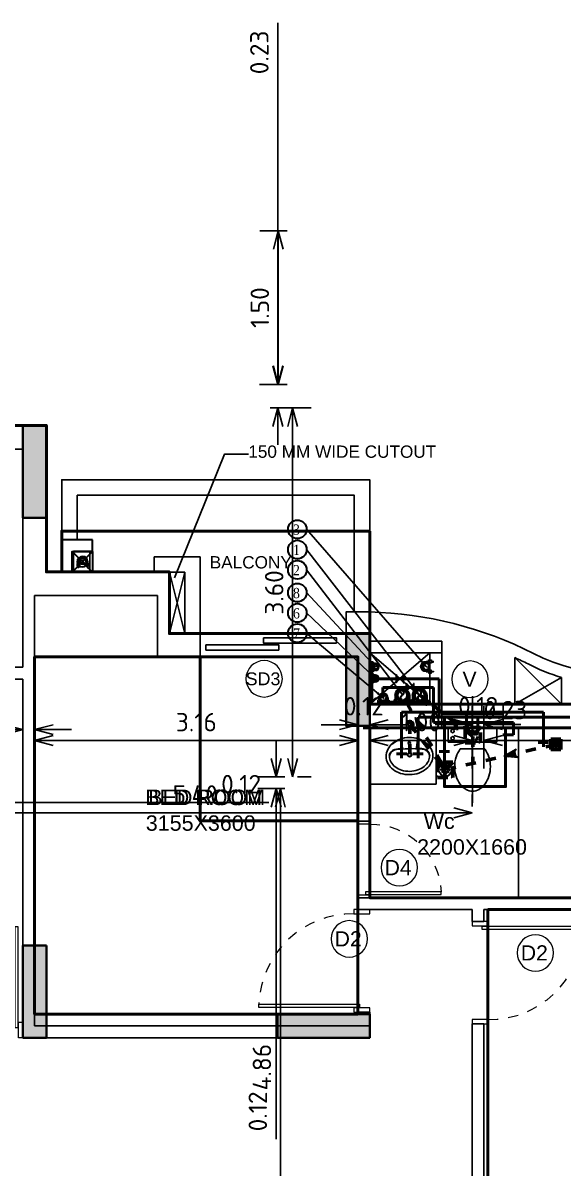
# Model space of a CAD drawing. Header units: inches. Extents: x 0 to 429, y 0 to 185.
# Drawn here: x 236.26 to 241.53, y 123.59 to 134.77 of the extents above; entities that cross this region are included whole.
import ezdxf
from ezdxf.enums import TextEntityAlignment as Align

# ---------------------------------------------------------------- set-up
doc = ezdxf.new("R2010")
doc.units = ezdxf.units.IN
doc.header["$MEASUREMENT"] = 0
doc.linetypes.add('Xr-4BHK-A-B-Typical-Sub$0$HIDDEN', pattern=[0.375, 0.25, -0.125])
doc.layers.get('DEFPOINTS').update_dxf_attribs({"lineweight": 18})
for name, color, linetype, lineweight in [('FLOOR01', 7, 'Continuous', 50), ('XR-4BHK-A-B-TYPICAL-SUB$0$1PL-SHAFT-PIPE-TEXT-50', 213, 'Continuous', 30), ('XR-4BHK-A-B-TYPICAL-SUB$0$CUTOUT', 6, 'Continuous', 30), ('XR-4BHK-A-B-TYPICAL-SUB$0$DOOR', 34, 'Continuous', 20), ('XR-4BHK-A-B-TYPICAL-SUB$0$PIPE', 30, 'Continuous', 30), ('XR-4BHK-A-B-TYPICAL-SUB$0$TOWER-COL', 1, 'Continuous', 40), ('XR-4BHK-A-B-TYPICAL-SUB$0$TOWER-COL-HATCH', 9, 'Continuous', 5), ('XR-4BHK-A-B-TYPICAL-SUB$0$WALL', 7, 'Continuous', 30)]:
    doc.layers.add(name, color=color, linetype=linetype, lineweight=lineweight)
doc.layers.add('XR-4BHK-A-B-TYPICAL-SUB$0$1PL-SHAFT-PIPE', color=7, linetype='Continuous')
doc.layers.add('XR-4BHK-A-B-TYPICAL-SUB$0$ELE', color=4, linetype='Continuous')
doc.layers.add('XR-4BHK-A-B-TYPICAL-SUB$0$SEWERARE LINE', color=7, linetype='Continuous', lineweight=35, true_color=0xca2d12)
doc.layers.add('XR-4BHK-A-B-TYPICAL-SUB$0$WATER SUPPLAY', color=7, linetype='Continuous', lineweight=0, true_color=0x00f000)
doc.styles.add('Sanvi Common', font='isocpeur.ttf')
doc.styles.add('Xr-4BHK-A-B-Typical-Sub$0$$0$DIM', font='arial.ttf', dxfattribs={"height": 4})
doc.styles.add('Xr-4BHK-A-B-Typical-Sub$0$$1$Standard', font='arial.ttf')
doc.styles.add('Xr-4BHK-A-B-Typical-Sub$0$DIM', font='arial.ttf')
doc.styles.add('Xr-4BHK-A-B-Typical-Sub$0$Standard', font='ARIALN.TTF')
doc.styles.add('Xr-4BHK-A-B-Typical-Sub$0$TIMES-ROMAN', font='times.ttf', dxfattribs={"width": 0.9})
doc.dimstyles.new('Sanvi Common', dxfattribs={"dimtxt": 0.18, "dimasz": 0.18, "dimexe": 0.18, "dimexo": 0.0625, "dimgap": 0.09, "dimtad": 1, "dimzin": 0, "dimdsep": 46, "dimtxsty": 'Sanvi Common', "dimblk": 'OPEN30', "dimcen": 0.09, "dimclrd": 68, "dimclre": 68, "dimclrt": 40, "dimadec": 0, "dimazin": 0, "dimtfac": 1, "dimtofl": 0, "dimtmove": 0, "dimatfit": 3, "dimldrblk": 'OPEN30', "dimfxl": 1, "dimtolj": 1, "dimtzin": 0, "dimarcsym": 0})
doc.dimstyles.new('Xr-4BHK-A-B-Typical-Sub$0$DIM 75', dxfattribs={"dimtxt": 75, "dimasz": 75, "dimexe": 0.18, "dimexo": 0.0625, "dimgap": 0.09, "dimtad": 0, "dimtih": 1, "dimtoh": 1, "dimdec": 0, "dimzin": 0, "dimdsep": 46, "dimtxsty": 'Xr-4BHK-A-B-Typical-Sub$0$Standard', "dimcen": 0.09, "dimclrd": 256, "dimclre": 256, "dimclrt": 256, "dimadec": 0, "dimazin": 0, "dimtfac": 1, "dimtdec": 0, "dimtofl": 0, "dimtmove": 0, "dimatfit": 3, "dimfxl": 1, "dimtolj": 1, "dimtzin": 0, "dimarcsym": 0})

# ---------------------------------------------------------------- blocks, each defined once
blk = doc.blocks.new('Xr-4BHK-A-B-Typical-Sub$0$basin6')
blk.add_lwpolyline([(285, -227, 0.120605), (265, -143, 0.10507), (202, -67, 0.088649), (113, -18, 0.079738), (1, 0, 0.079738), (-111, -18, 0.088649), (-201, -66, 0.10507), (-264, -142, 0.120605), (-285, -226, 0.120605), (-264, -310, 0.10507), (-202, -387, 0.088649), (-112, -435, 0.079738), (0, -453, 0.079738), (112, -436, 0.088649), (201, -387, 0.10507), (265, -311, 0.120605)], format="xyb", close=True)
for points in [[(-210, -80, -0.016805), (-198, -70, -0.092161), (-106, -21, -0.435128), (-100, -25), (-85, -124, -0.44775), (-92, -134, 0.015365), (-179, -141, 0.272514), (-249, -216, 0.272514)], [(210, -80, 0.016805), (198, -70, 0.092161), (107, -21, 0.435128), (100, -25), (86, -124, 0.396344), (97, -135, -0.011856), (170, -140, -0.340407), (250, -227)], [(-244, -217, 0.017243), (-245, -226, 0.120605), (-229, -292, 0.10507), (-177, -355, 0.088649), (-99, -397, 0.079738), (0, -413, 0.079738), (99, -398, 0.088649), (177, -356, 0.10507), (229, -293, 0.120605), (245, -227, 0.120605)]]:
    blk.add_lwpolyline(points, format="xyb")
for centre, radius in [((0, -69), 14.5), ((1, -209), 26.4), ((1, -209), 21)]:
    blk.add_circle(centre, radius)
for centre, radius, start, end in [((-3, -1750), 1614, 84.2769, 96.2123), ((-151, -238), 95.4, 106.2953, 167.2703), ((155, -235), 90.2, 4.8775, 88.7186)]:
    blk.add_arc(centre, radius, start, end)
blk = doc.blocks.new('Xr-4BHK-A-B-Typical-Sub$0$1111')
for p, q in [((-6719, 24832), (-6719, 24832)), ((-6770, 24611), (-7009, 24611)), ((-6919, 24611), (-6770, 24611)), ((-7128, 24546), (-7128, 24404)), ((-6651, 24546), (-7128, 24546)), ((-6651, 24404), (-6651, 24546)), ((-7128, 24404), (-6651, 24404)), ((-6850, 24404), (-6850, 24404)), ((-6703, 24404), (-6703, 24404))]:
    blk.add_line(p, q)
at = {"extrusion": (0, 0, -1)}
for centre, major_axis, ratio, start_param, end_param in [((-6811, 24807), (176, 176), 1, 4.219591, 4.555787), ((-6859, 24842), (-134, 134), 1, 6.126583, 6.550859), ((-6890, 24895), (90.6, 90.6), 1, -1.303122, -0.785398), ((-6890, 24895), (-90.6, 90.6), 1, 0.785398, 1.303122), ((-6920, 24842), (134, 134), 1, -0.267674, 0.156602), ((-6968, 24807), (-176, 176), 1, 1.727398, 2.063595), ((-6736, 24784), (232, 232), 1, 3.926991, 4.219591), ((-7043, 24784), (232, 232), 1, 0.492798, 0.785398), ((-6736, 24784), (-232, 232), 1, 5.205187, 5.497787), ((-7043, 24784), (232, 232), 1, 0.785398, 1.077998), ((-6811, 24762), (-176, 176), 1, 4.868991, 5.205187), ((-6859, 24727), (-134, 134), 1, 4.837165, 4.868991), ((-6968, 24762), (-231, 91), 0.988951, 3.056609, 3.421062), ((-6695, 24507), (-11.5, 11.5), 1, 3.141593, 9.424778), ((-6695, 24437), (11.5, 11.5), 1, 1.570796326805002, 7.853981633984588)]:
    blk.add_ellipse(centre, major_axis=major_axis, ratio=ratio, start_param=start_param, end_param=end_param, dxfattribs=at)
blk = doc.blocks.new('Xr-4BHK-A-B-Typical-Sub$0$d-750')
at = {"layer": 'XR-4BHK-A-B-TYPICAL-SUB$0$DOOR'}
for p, q in [((0, 718.7), (0, 750)), ((0, 750), (115, 750)), ((115, 718.7), (0, 718.7)), ((115, 750), (115, 718.7)), ((0, 0), (0, 31.2)), ((0, 31.2), (115, 31.2)), ((115, 31.2), (115, 0)), ((115, 0), (0, 0))]:
    blk.add_line(p, q, dxfattribs=at)
blk.add_lwpolyline([(73.9, 34.2), (811.3, 34.2), (811.3, 59.2), (73.9, 59.2)], close=True, dxfattribs=at)
at = {"layer": 'XR-4BHK-A-B-TYPICAL-SUB$0$DOOR', "color": 8, "linetype": 'Xr-4BHK-A-B-Typical-Sub$0$HIDDEN', "extrusion": (0, 0, -1)}
blk.add_ellipse((125, 31.2), major_axis=(218.4, 652.1), ratio=0.99874, start_param=-0.33813, end_param=1.207251, dxfattribs=at)
blk = doc.blocks.new('Xr-4BHK-A-B-Typical-Sub$0$RWP')
at = {"layer": 'XR-4BHK-A-B-TYPICAL-SUB$0$CUTOUT'}
for p, q in [((0, 200), (200, 0)), ((200, 200), (0, 0))]:
    blk.add_line(p, q, dxfattribs=at)
blk.add_lwpolyline([(0, 0), (200, 0), (200, 200), (0, 200)], close=True, dxfattribs=at)
at = {"layer": 'XR-4BHK-A-B-TYPICAL-SUB$0$ELE'}
for p, q in [((0, 200), (0, 0)), ((25, 200), (25, 0))]:
    blk.add_line(p, q, dxfattribs=at)
at = {"layer": 'XR-4BHK-A-B-TYPICAL-SUB$0$PIPE'}
blk.add_circle((100, 100), 50, dxfattribs=at)
at = {"layer": 'XR-4BHK-A-B-TYPICAL-SUB$0$WALL'}
for p, q in [((0, 315), (300, 315)), ((0, 200), (0, 315)), ((300, 0), (300, 315)), ((0, 200), (185, 200)), ((185, 0), (185, 200))]:
    blk.add_line(p, q, dxfattribs=at)
blk = doc.blocks.new('Xr-4BHK-A-B-Typical-Sub$0$REV.CO.')
at = {"layer": 'XR-4BHK-A-B-TYPICAL-SUB$0$TOWER-COL-HATCH'}
for points in [[(451646, 19800), (451416, 19800), (451416, 20700), (451646, 20700)], [(454801, 18670), (454571, 18670), (454571, 17769), (454801, 17769)], [(451646, 14725), (451416, 14725), (451416, 15626), (451646, 15626)], [(454801, 14955), (454801, 14725), (453901, 14725), (453901, 14955)]]:
    blk.add_hatch(color=256, dxfattribs=at).paths.add_polyline_path(points)
at = {"layer": 'XR-4BHK-A-B-TYPICAL-SUB$0$TOWER-COL'}
for points in [[(451646, 20700), (451416, 20700), (451416, 19800), (451646, 19800)], [(454801, 18670), (454571, 18670), (454571, 17769), (454801, 17769)], [(451646, 15626), (451416, 15626), (451416, 14725), (451646, 14725)], [(453901, 14955), (453901, 14725), (454801, 14725), (454801, 14955)]]:
    blk.add_lwpolyline(points, close=True, dxfattribs=at)
blk = doc.blocks.new('Xr-4BHK-A-B-Typical-Sub$0$$0$DOOR NO')
at = {"lineweight": 0}
blk.add_circle((0, 0), 10, dxfattribs=at)
at = {"style": 'Xr-4BHK-A-B-Typical-Sub$0$$0$DIM'}
blk.add_attdef('X1', text='', height=9, dxfattribs=at).set_placement((0, 0), align=Align.MIDDLE_CENTER)
blk = doc.blocks.new('_Open30')
at = {"color": 0, "linetype": 'ByBlock', "lineweight": -2}
for p, q in [((-1, 0.268), (0, 0)), ((0, 0), (-1, -0.268)), ((0, 0), (-1, 0))]:
    blk.add_line(p, q, dxfattribs=at)
blk = doc.blocks.new('*D200')
at = {"color": 68, "lineweight": -2, "transparency": 16777216}
for p, q in [((236.259, 127.827), (236.259, 128.052)), ((236.374, 127.827), (236.374, 128.052)), ((236.079, 127.872), (232.839, 127.872)), ((236.554, 127.872), (236.734, 127.872))]:
    blk.add_line(p, q, dxfattribs=at)
at = {"layer": 'DEFPOINTS', "color": 0, "transparency": 16777216}
for p in [(236.374, 127.872), (236.259, 127.765), (236.374, 127.765)]:
    blk.add_point(p, dxfattribs=at)
at = {"color": 68, "lineweight": -2, "transparency": 16777216, "xscale": 0.18, "yscale": 0.18, "zscale": 0.18}
blk.add_blockref('_Open30', (236.259, 127.872), dxfattribs=at)
at = {"color": 68, "lineweight": -2, "transparency": 16777216, "xscale": 0.18, "yscale": 0.18, "zscale": 0.18, "rotation": 180}
blk.add_blockref('_Open30', (236.374, 127.872), dxfattribs=at)
at = {"color": 40, "transparency": 16777216, "insert": (233.109, 128.052), "char_height": 0.18, "attachment_point": 5, "style": 'Sanvi Common'}
blk.add_mtext('\\A1;0.12', dxfattribs=at)
blk = doc.blocks.new('*D201')
at = {"color": 68, "lineweight": -2, "transparency": 16777216}
for p, q in [((236.374, 127.827), (236.374, 127.945)), ((239.529, 127.589), (239.529, 127.945)), ((236.554, 127.765), (239.349, 127.765))]:
    blk.add_line(p, q, dxfattribs=at)
at = {"layer": 'DEFPOINTS', "color": 0, "transparency": 16777216}
for p in [(236.374, 127.765), (239.529, 127.765), (239.529, 127.527)]:
    blk.add_point(p, dxfattribs=at)
at = {"color": 68, "lineweight": -2, "transparency": 16777216, "xscale": 0.18, "yscale": 0.18, "zscale": 0.18, "rotation": 180}
blk.add_blockref('_Open30', (236.374, 127.765), dxfattribs=at)
at = {"color": 68, "lineweight": -2, "transparency": 16777216, "xscale": 0.18, "yscale": 0.18, "zscale": 0.18}
blk.add_blockref('_Open30', (239.529, 127.765), dxfattribs=at)
at = {"color": 40, "transparency": 16777216, "insert": (237.952, 127.945), "char_height": 0.18, "attachment_point": 5, "style": 'Sanvi Common'}
blk.add_mtext('\\A1;3.16', dxfattribs=at)
blk = doc.blocks.new('*D202')
at = {"color": 68, "lineweight": -2, "transparency": 16777216}
for p, q in [((239.529, 127.589), (239.529, 128.1)), ((239.644, 127.589), (239.644, 128.1)), ((239.349, 127.92), (239.169, 127.92)), ((239.824, 127.92), (240.004, 127.92))]:
    blk.add_line(p, q, dxfattribs=at)
at = {"layer": 'DEFPOINTS', "color": 0, "transparency": 16777216}
for p in [(239.644, 127.92), (239.529, 127.527), (239.644, 127.527)]:
    blk.add_point(p, dxfattribs=at)
at = {"color": 68, "lineweight": -2, "transparency": 16777216, "xscale": 0.18, "yscale": 0.18, "zscale": 0.18}
blk.add_blockref('_Open30', (239.529, 127.92), dxfattribs=at)
at = {"color": 68, "lineweight": -2, "transparency": 16777216, "xscale": 0.18, "yscale": 0.18, "zscale": 0.18, "rotation": 180}
blk.add_blockref('_Open30', (239.644, 127.92), dxfattribs=at)
at = {"color": 40, "transparency": 16777216, "insert": (239.587, 128.1), "char_height": 0.18, "attachment_point": 5, "style": 'Sanvi Common'}
blk.add_mtext('\\A1;0.12', dxfattribs=at)
blk = doc.blocks.new('*D203')
at = {"color": 68, "lineweight": -2, "transparency": 16777216}
for p, q in [((239.644, 127.589), (239.644, 127.945)), ((240.644, 127.494), (240.644, 127.945)), ((239.824, 127.765), (240.464, 127.765))]:
    blk.add_line(p, q, dxfattribs=at)
at = {"layer": 'DEFPOINTS', "color": 0, "transparency": 16777216}
for p in [(240.644, 127.765), (239.644, 127.527), (240.644, 127.431)]:
    blk.add_point(p, dxfattribs=at)
at = {"color": 68, "lineweight": -2, "transparency": 16777216, "xscale": 0.18, "yscale": 0.18, "zscale": 0.18, "rotation": 180}
blk.add_blockref('_Open30', (239.644, 127.765), dxfattribs=at)
at = {"color": 68, "lineweight": -2, "transparency": 16777216, "xscale": 0.18, "yscale": 0.18, "zscale": 0.18}
blk.add_blockref('_Open30', (240.644, 127.765), dxfattribs=at)
at = {"color": 40, "transparency": 16777216, "insert": (240.144, 127.945), "char_height": 0.18, "attachment_point": 5, "style": 'Sanvi Common'}
blk.add_mtext('\\A1;1.00', dxfattribs=at)
blk = doc.blocks.new('*D204')
at = {"color": 68, "lineweight": -2, "transparency": 16777216}
for p, q in [((240.644, 127.494), (240.644, 128.101)), ((240.759, 127.494), (240.759, 128.101)), ((240.464, 127.921), (240.284, 127.921)), ((240.939, 127.921), (241.119, 127.921))]:
    blk.add_line(p, q, dxfattribs=at)
at = {"layer": 'DEFPOINTS', "color": 0, "transparency": 16777216}
for p in [(240.759, 127.921), (240.644, 127.431), (240.759, 127.431)]:
    blk.add_point(p, dxfattribs=at)
at = {"color": 68, "lineweight": -2, "transparency": 16777216, "xscale": 0.18, "yscale": 0.18, "zscale": 0.18}
blk.add_blockref('_Open30', (240.644, 127.921), dxfattribs=at)
at = {"color": 68, "lineweight": -2, "transparency": 16777216, "xscale": 0.18, "yscale": 0.18, "zscale": 0.18, "rotation": 180}
blk.add_blockref('_Open30', (240.759, 127.921), dxfattribs=at)
at = {"color": 40, "transparency": 16777216, "insert": (240.702, 128.101), "char_height": 0.18, "attachment_point": 5, "style": 'Sanvi Common'}
blk.add_mtext('\\A1;0.12', dxfattribs=at)
blk = doc.blocks.new('*D205')
at = {"color": 68, "lineweight": -2, "transparency": 16777216}
for p, q in [((240.759, 127.494), (240.759, 127.945)), ((244.209, 127.689), (244.209, 127.945)), ((240.939, 127.765), (244.029, 127.765))]:
    blk.add_line(p, q, dxfattribs=at)
at = {"layer": 'DEFPOINTS', "color": 0, "transparency": 16777216}
for p in [(244.209, 127.765), (244.209, 127.627), (240.759, 127.431)]:
    blk.add_point(p, dxfattribs=at)
at = {"color": 68, "lineweight": -2, "transparency": 16777216, "xscale": 0.18, "yscale": 0.18, "zscale": 0.18, "rotation": 180}
blk.add_blockref('_Open30', (240.759, 127.765), dxfattribs=at)
at = {"color": 68, "lineweight": -2, "transparency": 16777216, "xscale": 0.18, "yscale": 0.18, "zscale": 0.18}
blk.add_blockref('_Open30', (244.209, 127.765), dxfattribs=at)
at = {"color": 40, "transparency": 16777216, "insert": (242.484, 127.945), "char_height": 0.18, "attachment_point": 5, "style": 'Sanvi Common'}
blk.add_mtext('\\A1;3.45', dxfattribs=at)
blk = doc.blocks.new('*D206')
at = {"color": 68, "lineweight": -2, "transparency": 16777216}
for p, q in [((244.209, 127.689), (244.209, 128.063)), ((244.439, 127.689), (244.439, 128.063)), ((244.029, 127.883), (240.681, 127.883)), ((244.619, 127.883), (244.799, 127.883))]:
    blk.add_line(p, q, dxfattribs=at)
at = {"layer": 'DEFPOINTS', "color": 0, "transparency": 16777216}
for p in [(244.439, 127.883), (244.209, 127.627), (244.439, 127.627)]:
    blk.add_point(p, dxfattribs=at)
at = {"color": 68, "lineweight": -2, "transparency": 16777216, "xscale": 0.18, "yscale": 0.18, "zscale": 0.18}
blk.add_blockref('_Open30', (244.209, 127.883), dxfattribs=at)
at = {"color": 68, "lineweight": -2, "transparency": 16777216, "xscale": 0.18, "yscale": 0.18, "zscale": 0.18, "rotation": 180}
blk.add_blockref('_Open30', (244.439, 127.883), dxfattribs=at)
at = {"color": 40, "transparency": 16777216, "insert": (240.969, 128.063), "char_height": 0.18, "attachment_point": 5, "style": 'Sanvi Common'}
blk.add_mtext('\\A1;0.23', dxfattribs=at)
blk = doc.blocks.new('*D216')
at = {"color": 68, "lineweight": -2, "transparency": 16777216}
for p, q in [((238.838, 132.741), (238.572, 132.741)), ((238.752, 132.561), (238.752, 131.421)), ((238.838, 131.241), (238.572, 131.241))]:
    blk.add_line(p, q, dxfattribs=at)
at = {"layer": 'DEFPOINTS', "color": 0, "transparency": 16777216}
for p in [(238.9, 132.741), (238.752, 131.241), (238.9, 131.241)]:
    blk.add_point(p, dxfattribs=at)
at = {"color": 68, "lineweight": -2, "transparency": 16777216, "xscale": 0.18, "yscale": 0.18, "zscale": 0.18}
for p, rotation in [((238.752, 132.741), 90), ((238.752, 131.241), 270)]:
    blk.add_blockref('_Open30', p, dxfattribs=dict(at, rotation=rotation))
at = {"color": 40, "transparency": 16777216, "insert": (238.572, 131.991), "char_height": 0.18, "attachment_point": 5, "rotation": 90, "style": 'Sanvi Common'}
blk.add_mtext('\\A1;1.50', dxfattribs=at)
blk = doc.blocks.new('*D217')
at = {"color": 68, "lineweight": -2, "transparency": 16777216}
for p, q in [((238.747, 131.421), (238.747, 134.769)), ((238.838, 131.241), (238.567, 131.241)), ((238.672, 131.011), (238.927, 131.011)), ((238.747, 130.831), (238.747, 130.651))]:
    blk.add_line(p, q, dxfattribs=at)
at = {"layer": 'DEFPOINTS', "color": 0, "transparency": 16777216}
for p in [(238.9, 131.241), (238.609, 131.011), (238.747, 131.011)]:
    blk.add_point(p, dxfattribs=at)
at = {"color": 68, "lineweight": -2, "transparency": 16777216, "xscale": 0.18, "yscale": 0.18, "zscale": 0.18}
for p, rotation in [((238.747, 131.241), 270), ((238.747, 131.011), 90)]:
    blk.add_blockref('_Open30', p, dxfattribs=dict(at, rotation=rotation))
at = {"color": 40, "transparency": 16777216, "insert": (238.567, 134.481), "char_height": 0.18, "attachment_point": 5, "rotation": 90, "style": 'Sanvi Common'}
blk.add_mtext('\\A1;0.23', dxfattribs=at)
blk = doc.blocks.new('*D218')
at = {"color": 68, "lineweight": -2, "transparency": 16777216}
for p, q in [((238.672, 131.011), (239.072, 131.011)), ((238.892, 130.831), (238.892, 127.591)), ((238.94, 127.411), (239.072, 127.411))]:
    blk.add_line(p, q, dxfattribs=at)
at = {"layer": 'DEFPOINTS', "color": 0, "transparency": 16777216}
for p in [(238.609, 131.011), (238.878, 127.411), (238.892, 127.411)]:
    blk.add_point(p, dxfattribs=at)
at = {"color": 68, "lineweight": -2, "transparency": 16777216, "xscale": 0.18, "yscale": 0.18, "zscale": 0.18}
for p, rotation in [((238.892, 131.011), 90), ((238.892, 127.411), 270)]:
    blk.add_blockref('_Open30', p, dxfattribs=dict(at, rotation=rotation))
at = {"color": 40, "transparency": 16777216, "insert": (238.712, 129.211), "char_height": 0.18, "attachment_point": 5, "rotation": 90, "style": 'Sanvi Common'}
blk.add_mtext('\\A1;3.60', dxfattribs=at)
blk = doc.blocks.new('*D219')
at = {"color": 68, "lineweight": -2, "transparency": 16777216}
for p, q in [((238.732, 127.591), (238.732, 127.771)), ((238.815, 127.411), (238.552, 127.411)), ((238.815, 127.296), (238.552, 127.296)), ((238.732, 127.116), (238.732, 123.876))]:
    blk.add_line(p, q, dxfattribs=at)
at = {"layer": 'DEFPOINTS', "color": 0, "transparency": 16777216}
for p in [(238.878, 127.411), (238.732, 127.296), (238.878, 127.296)]:
    blk.add_point(p, dxfattribs=at)
at = {"color": 68, "lineweight": -2, "transparency": 16777216, "xscale": 0.18, "yscale": 0.18, "zscale": 0.18}
for p, rotation in [((238.732, 127.411), 270), ((238.732, 127.296), 90)]:
    blk.add_blockref('_Open30', p, dxfattribs=dict(at, rotation=rotation))
at = {"color": 40, "transparency": 16777216, "insert": (238.552, 124.146), "char_height": 0.18, "attachment_point": 5, "rotation": 90, "style": 'Sanvi Common'}
blk.add_mtext('\\A1;0.12', dxfattribs=at)
blk = doc.blocks.new('*D220')
at = {"color": 68, "lineweight": -2, "transparency": 16777216}
for p, q in [((238.815, 127.296), (238.592, 127.296)), ((238.772, 127.116), (238.772, 122.616)), ((237.197, 122.436), (238.952, 122.436))]:
    blk.add_line(p, q, dxfattribs=at)
at = {"layer": 'DEFPOINTS', "color": 0, "transparency": 16777216}
for p in [(238.878, 127.296), (237.134, 122.436), (238.772, 122.436)]:
    blk.add_point(p, dxfattribs=at)
at = {"color": 68, "lineweight": -2, "transparency": 16777216, "xscale": 0.18, "yscale": 0.18, "zscale": 0.18}
for p, rotation in [((238.772, 127.296), 90), ((238.772, 122.436), 270)]:
    blk.add_blockref('_Open30', p, dxfattribs=dict(at, rotation=rotation))
at = {"color": 40, "transparency": 16777216, "insert": (238.592, 124.578), "char_height": 0.18, "attachment_point": 5, "rotation": 90, "style": 'Sanvi Common'}
blk.add_mtext('\\A1;4.86', dxfattribs=at)
blk = doc.blocks.new('*D258')
at = {"color": 68, "lineweight": -2, "transparency": 16777216}
for p, q in [((235.124, 127.034), (235.124, 127.34)), ((235.239, 127.091), (235.239, 127.34)), ((234.944, 127.16), (234.764, 127.16)), ((235.419, 127.16), (238.659, 127.16))]:
    blk.add_line(p, q, dxfattribs=at)
at = {"layer": 'DEFPOINTS', "color": 0, "transparency": 16777216}
for p in [(235.239, 127.16), (235.124, 126.971), (235.239, 127.029)]:
    blk.add_point(p, dxfattribs=at)
at = {"color": 68, "lineweight": -2, "transparency": 16777216, "xscale": 0.18, "yscale": 0.18, "zscale": 0.18}
blk.add_blockref('_Open30', (235.124, 127.16), dxfattribs=at)
at = {"color": 68, "lineweight": -2, "transparency": 16777216, "xscale": 0.18, "yscale": 0.18, "zscale": 0.18, "rotation": 180}
blk.add_blockref('_Open30', (235.239, 127.16), dxfattribs=at)
at = {"color": 40, "transparency": 16777216, "insert": (238.389, 127.34), "char_height": 0.18, "attachment_point": 5, "style": 'Sanvi Common'}
blk.add_mtext('\\A1;0.12', dxfattribs=at)
blk = doc.blocks.new('*D259')
at = {"color": 68, "lineweight": -2, "transparency": 16777216}
for p, q in [((235.239, 127.091), (235.239, 127.239)), ((240.644, 127.121), (240.644, 127.239)), ((235.419, 127.059), (240.464, 127.059))]:
    blk.add_line(p, q, dxfattribs=at)
at = {"layer": 'DEFPOINTS', "color": 0, "transparency": 16777216}
for p in [(235.239, 127.029), (240.644, 127.059), (240.644, 127.059)]:
    blk.add_point(p, dxfattribs=at)
at = {"color": 68, "lineweight": -2, "transparency": 16777216, "xscale": 0.18, "yscale": 0.18, "zscale": 0.18, "rotation": 180}
blk.add_blockref('_Open30', (235.239, 127.059), dxfattribs=at)
at = {"color": 68, "lineweight": -2, "transparency": 16777216, "xscale": 0.18, "yscale": 0.18, "zscale": 0.18}
blk.add_blockref('_Open30', (240.644, 127.059), dxfattribs=at)
at = {"color": 40, "transparency": 16777216, "insert": (237.942, 127.239), "char_height": 0.18, "attachment_point": 5, "style": 'Sanvi Common'}
blk.add_mtext('\\A1;5.40', dxfattribs=at)
blk = doc.blocks.new('Xr-4BHK-A-B-Typical-Sub$0$CI50')
at = {"layer": 'XR-4BHK-A-B-TYPICAL-SUB$0$WATER SUPPLAY', "ltscale": 100}
for p, q in [((-53, 2), (-53, 13)), ((-48, 35), (-48, 13)), ((-48, 2), (-48, -2)), ((-40, 35), (-40, 13)), ((-40, 2), (-40, -2)), ((-35, 2), (-35, 13)), ((35, 2), (35, 13)), ((40, 35), (40, 13)), ((40, 2), (40, -2)), ((48, 35), (48, 13)), ((48, 2), (48, -2)), ((53, 2), (53, 13)), ((-53, -13), (-53, -2)), ((-48, -13), (-48, -31)), ((-48, -15), (-48, -31)), ((-40, -31), (-48, -31)), ((-40, -13), (-40, -31)), ((-40, -15), (-40, -31)), ((-35, -13), (-35, -2)), ((35, -13), (35, -2)), ((40, -13), (40, -31)), ((40, -15), (40, -31)), ((40, -31), (48, -31)), ((48, -13), (48, -31)), ((48, -15), (48, -31)), ((53, -13), (53, -2))]:
    blk.add_line(p, q, dxfattribs=at)
at = {"layer": 'XR-4BHK-A-B-TYPICAL-SUB$0$WATER SUPPLAY', "ltscale": 100, "elevation": 0}
for points in [[(-58, 2), (-31, 2), (-31, 13), (-58, 13)], [(58, 2), (31, 2), (31, 13), (58, 13)], [(-58, -13), (-31, -13), (-31, -2), (-58, -2)], [(58, -13), (31, -13), (31, -2), (58, -2)]]:
    blk.add_lwpolyline(points, close=True, dxfattribs=at)
at = {"layer": 'XR-4BHK-A-B-TYPICAL-SUB$0$WATER SUPPLAY', "ltscale": 100}
for radius in [35, 25]:
    blk.add_circle((0, 35), radius, dxfattribs=at)
for centre, radius, start, end in [((0, 35), 48.3, 0, 180), ((0, 35), 40.3, 360, 180), ((7, 47), 14.3, 119.0199, 240.9801), ((-7, 22), 14.3, 299.0199, 60.9801)]:
    blk.add_arc(centre, radius, start, end, dxfattribs=at)
blk = doc.blocks.new('Xr-4BHK-A-B-Typical-Sub$0$CI100')
at = {"layer": 'XR-4BHK-A-B-TYPICAL-SUB$0$SEWERARE LINE', "ltscale": 100}
for p, q in [((-79, 0), (-79, 11)), ((-74, 61), (-74, 11)), ((-66, 61), (-66, 11)), ((-61, 0), (-61, 11)), ((61, 0), (61, 11)), ((66, 61), (66, 11)), ((74, 61), (74, 11)), ((79, 0), (79, 11)), ((-79, -15), (-79, -4)), ((-74, 0), (-74, -4)), ((-74, -15), (-74, -37)), ((-74, -17), (-74, -37)), ((-66, -37), (-74, -37)), ((-66, 0), (-66, -4)), ((-66, -15), (-66, -37)), ((-66, -17), (-66, -37)), ((-61, -15), (-61, -4)), ((61, -15), (61, -4)), ((66, 0), (66, -4)), ((66, -15), (66, -37)), ((66, -17), (66, -37)), ((66, -37), (74, -37)), ((74, 0), (74, -4)), ((74, -15), (74, -37)), ((74, -17), (74, -37)), ((79, -15), (79, -4))]:
    blk.add_line(p, q, dxfattribs=at)
for points in [[(-85, 0), (-55, 0), (-55, 11), (-85, 11)], [(85, 0), (55, 0), (55, 11), (85, 11)], [(-85, -15), (-55, -15), (-55, -4), (-85, -4)], [(85, -15), (55, -15), (55, -4), (85, -4)]]:
    blk.add_lwpolyline(points, close=True, dxfattribs=at)
for radius in [60.7, 50]:
    blk.add_circle((0, 61), radius, dxfattribs=at)
for centre, radius, start, end in [((0, 61), 74, 0, 180), ((0, 61), 66, 0, 180), ((14, 86), 28.6, 119.0199, 240.9801), ((-14, 36), 28.6, 299.0199, 60.9801)]:
    blk.add_arc(centre, radius, start, end, dxfattribs=at)
blk = doc.blocks.new('Xr-4BHK-A-B-Typical-Sub$0$A6')
at = {"linetype": 'Continuous', "lineweight": -3}
h = blk.add_hatch(dxfattribs=at)
h.set_pattern_fill('ANSI31', color=8, scale=51.850019, angle=269.9862, style=0)
h.set_pattern_definition([(314.9862146, (-3558.9815, 121585.5365), (4.58404006, 4.58183475), [])])
h.paths.add_polyline_path([(-42, 42), (0, 0), (-42, -41), (92, 0)])
for p, q in [((-42, 42), (0, 0)), ((92, 0), (-42, 42)), ((-42, -41), (0, 0)), ((0, 0), (92, 0)), ((92, 0), (-42, -41))]:
    blk.add_line(p, q, dxfattribs=at)
blk = doc.blocks.new('Xr-4BHK-A-B-Typical-Sub$0$FT 100')
at = {"linetype": 'Continuous'}
blk.add_ellipse((0, 0), major_axis=(63.4, -2.9), ratio=1, start_param=0.046079, end_param=6.329264, dxfattribs=at)
for centre in [(-37, 0), (-23, 23), (0, 35), (0, 0), (23, 23), (37, 0), (-23, -23), (0, -35), (23, -23)]:
    blk.add_ellipse(centre, major_axis=(7.97, 0), ratio=1)
blk = doc.blocks.new('Xr-4BHK-A-B-Typical-Sub$0$P-VALVE')
at = {"linetype": 'Continuous'}
for p, q in [((-19.7, 19), (19.7, 19)), ((-19.7, 16.4), (-19.7, 19)), ((19.7, 16.4), (-19.7, 16.4)), ((-17, -16.4), (17, 16.4)), ((-17, 16.4), (17, -16.4)), ((19.7, 19), (19.7, 16.4)), ((19.7, -16.4), (-19.7, -16.4)), ((-19.7, -16.4), (-19.7, -19)), ((-19.7, -19), (19.7, -19)), ((19.7, -19), (19.7, -16.4))]:
    blk.add_line(p, q, dxfattribs=at)
blk = doc.blocks.new('Xr-4BHK-A-B-Typical-Sub$0$A$C14D55273')
at = {"layer": 'XR-4BHK-A-B-TYPICAL-SUB$0$WATER SUPPLAY', "lineweight": 50}
for p, q in [((7611, -2472), (8239, -2472)), ((7688, -2662), (7688, -2557)), ((7688, -2557), (8184, -2557)), ((8184, -2557), (8184, -2899)), ((8239, -2472), (8239, -2849)), ((9256, -2799), (7872, -2799)), ((7872, -3248), (7872, -2799)), ((9513, -2849), (8032, -2849)), ((8032, -3248), (8032, -2849)), ((8963, -2899), (8184, -2899)), ((8289, -3224), (8289, -2849)), ((8506, -3006), (8506, -2799)), ((8616, -3006), (8616, -2849)), ((8963, -2899), (8963, -3020)), ((9256, -3137), (9256, -2799)), ((8963, -3020), (8859, -3020)), ((9206, -3094), (9306, -3094)), ((7822, -3206), (7922, -3206)), ((7982, -3206), (8082, -3206)), ((8239, -3181), (8339, -3181))]:
    blk.add_line(p, q, dxfattribs=at)
at = {"layer": 'XR-4BHK-A-B-TYPICAL-SUB$0$WATER SUPPLAY', "lineweight": 50, "xscale": 2.000000000000041, "yscale": 2.000000000000041, "zscale": 2.000000000000041, "rotation": 90.00001157763748}
for p in [(7855, -2472), (7955, -2557)]:
    blk.add_blockref('Xr-4BHK-A-B-Typical-Sub$0$P-VALVE', p, dxfattribs=at)
blk = doc.blocks.new('Xr-4BHK-A-B-Typical-Sub$0$A$C2521575D')
at = {"layer": 'XR-4BHK-A-B-TYPICAL-SUB$0$1PL-SHAFT-PIPE'}
for p, q in [((8361, 29832), (8361, 30244)), ((8935, 29853, 0), (8435, 29853))]:
    blk.add_line(p, q, dxfattribs=at)
blk.add_lwpolyline([(8347, 29832), (8347, 30244), (8372, 30244), (8372, 29832)], close=True, dxfattribs=at)
at = {"layer": 'XR-4BHK-A-B-TYPICAL-SUB$0$1PL-SHAFT-PIPE', "elevation": 0}
blk.add_lwpolyline([(8935, 29832), (8435, 29832), (8435, 29857), (8935, 29857)], close=True, dxfattribs=at)
at = {"layer": 'XR-4BHK-A-B-TYPICAL-SUB$0$1PL-SHAFT-PIPE-TEXT-50'}
for centre in [(7638, 31536), (7638, 31338), (7638, 31140), (7638, 30918), (7638, 30720), (7638, 30522)]:
    blk.add_circle(centre, 90.6, dxfattribs=at)
at = {"layer": 'XR-4BHK-A-B-TYPICAL-SUB$0$SEWERARE LINE', "linetype": 'Xr-4BHK-A-B-Typical-Sub$0$HIDDEN', "lineweight": 60, "ltscale": 200}
for p, q in [((9050, 29245), (8662, 29916)), ((9350, 29514, 0), (8834, 29918)), ((8736, 29630, 0), (9043, 29240, 0)), ((8736, 29340), (8736, 29624, 0)), ((9277, 29602), (9427, 29452)), ((9427, 29602), (9277, 29452)), ((9350, 29514, 0), (9350, 29246, 0)), ((10161, 29437), (9144, 29204)), ((10111, 29487), (10211, 29387)), ((10211, 29487), (10111, 29387)), ((9007, 29265), (9157, 29115)), ((9157, 29265), (9007, 29115))]:
    blk.add_line(p, q, dxfattribs=at)
for points in [[(9277, 29452), (9427, 29452), (9427, 29602), (9277, 29602)], [(10111, 29387), (10211, 29387), (10211, 29487), (10111, 29487)], [(9007, 29115), (9157, 29115), (9157, 29265), (9007, 29265)]]:
    blk.add_lwpolyline(points, close=True, dxfattribs=at)
blk.add_circle((9350, 29514), 50, dxfattribs=at)
for centre, radius, start, end in [((8736, 29630, 0), 30, 326.4427, 213.5573), ((8736, 29624, 0), 27.3, 336.0932, 203.9068)]:
    blk.add_arc(centre, radius, start, end, dxfattribs=at)
at = {"layer": 'XR-4BHK-A-B-TYPICAL-SUB$0$1PL-SHAFT-PIPE'}
for p in [(5545, 31190), (8477, 29855)]:
    blk.add_blockref('Xr-4BHK-A-B-Typical-Sub$0$CI50', p, dxfattribs=at)
for p, xscale, yscale, zscale, rotation in [((8374, 30193), 0.75, 0.75, 0.75, 270), ((8933, 30197), -1.099999999976717, 1.099999999998545, 1.1, 90), ((8374, 30080), 0.75, 0.75, 0.75, 270)]:
    blk.add_blockref('Xr-4BHK-A-B-Typical-Sub$0$CI50', p, dxfattribs=dict(at, xscale=xscale, yscale=yscale, zscale=zscale, rotation=rotation))
at = {"layer": 'XR-4BHK-A-B-TYPICAL-SUB$0$1PL-SHAFT-PIPE', "xscale": -0.9404999999969732, "yscale": 0.9404999999969732, "zscale": 0.9405}
for p in [(8662, 29859), (8831, 29859)]:
    blk.add_blockref('Xr-4BHK-A-B-Typical-Sub$0$CI100', p, dxfattribs=at)
at = {"layer": 'XR-4BHK-A-B-TYPICAL-SUB$0$SEWERARE LINE', "linetype": 'Xr-4BHK-A-B-Typical-Sub$0$HIDDEN', "lineweight": 60, "ltscale": 200, "extrusion": (-1.42688e-08, -8.26458e-09, 1), "rotation": 120.0933791669295}
blk.add_blockref('Xr-4BHK-A-B-Typical-Sub$0$A6', (8833, 29620, 0), dxfattribs=at)
at = {"layer": 'XR-4BHK-A-B-TYPICAL-SUB$0$SEWERARE LINE', "linetype": 'Xr-4BHK-A-B-Typical-Sub$0$HIDDEN', "lineweight": 60, "ltscale": 200, "extrusion": (-1.01856e-08, -1.29675e-08, 1), "rotation": 141.865113768727}
blk.add_blockref('Xr-4BHK-A-B-Typical-Sub$0$A6', (9194, 29636, 0), dxfattribs=at)
at = {"layer": 'XR-4BHK-A-B-TYPICAL-SUB$0$SEWERARE LINE', "linetype": 'Xr-4BHK-A-B-Typical-Sub$0$HIDDEN', "lineweight": 60, "ltscale": 200, "xscale": 0.6666666666669698, "yscale": 0.6666666666669698, "zscale": 0.6666666666669698, "rotation": 270}
blk.add_blockref('Xr-4BHK-A-B-Typical-Sub$0$FT 100', (10161, 29437), dxfattribs=at)
at = {"layer": 'XR-4BHK-A-B-TYPICAL-SUB$0$SEWERARE LINE', "linetype": 'Xr-4BHK-A-B-Typical-Sub$0$HIDDEN', "lineweight": 60, "ltscale": 200, "extrusion": (3.61004e-09, -1.60894e-08, 1), "rotation": 192.659870915123}
blk.add_blockref('Xr-4BHK-A-B-Typical-Sub$0$A6', (9742, 29341, 0), dxfattribs=at)
at = {"layer": 'XR-4BHK-A-B-TYPICAL-SUB$0$SEWERARE LINE', "linetype": 'Xr-4BHK-A-B-Typical-Sub$0$HIDDEN', "lineweight": 60, "ltscale": 200, "rotation": 270}
blk.add_blockref('Xr-4BHK-A-B-Typical-Sub$0$FT 100', (9082, 29190), dxfattribs=at)
at = {"layer": 'XR-4BHK-A-B-TYPICAL-SUB$0$WATER SUPPLAY'}
blk.add_blockref('Xr-4BHK-A-B-Typical-Sub$0$A$C14D55273', (784, 32550), dxfattribs=at)
at = {"layer": 'XR-4BHK-A-B-TYPICAL-SUB$0$1PL-SHAFT-PIPE-TEXT-50', "style": 'Xr-4BHK-A-B-Typical-Sub$0$TIMES-ROMAN', "width": 0.9}
for s, p in [('3', (7629, 31483)), ('1', (7629, 31285)), ('2', (7629, 31087)), ('8', (7629, 30864)), ('6', (7629, 30666)), ('7', (7629, 30468))]:
    blk.add_text(s, height=100, rotation=0, dxfattribs=at).set_placement(p, align=Align.CENTER)
at = {"layer": 'XR-4BHK-A-B-TYPICAL-SUB$0$1PL-SHAFT-PIPE-TEXT-50'}
for points in [[(8894, 30197), (7728, 31536)], [(8831, 29916), (7728, 31338)], [(8666, 29918), (7728, 31140)], [(8400, 30193), (7728, 30918)], [(8401, 30080), (7728, 30720)], [(8477, 29890), (7728, 30522)]]:
    blk.add_leader(points, dimstyle='Xr-4BHK-A-B-Typical-Sub$0$DIM 75', dxfattribs=at)

msp = doc.modelspace()

# ---------------------------------------------------------------- linework, layer by layer
for p, q in [((234.19, 130.84), (236.489, 130.84)), ((236.489, 130.84), (236.489, 129.41)), ((234.829, 130.61), (236.259, 130.61)), ((236.259, 130.61), (236.259, 128.48)), ((237.539, 129.56), (237.989, 129.56)), ((237.539, 129.41), (237.539, 129.56)), ((237.989, 128.81), (237.989, 129.56)), ((236.639, 129.41), (236.489, 129.41)), ((237.689, 129.41), (236.754, 129.41)), ((237.689, 128.81), (237.689, 129.41)), ((237.689, 129.41), (237.839, 129.41)), ((237.689, 128.81), (237.839, 129.41)), ((237.689, 129.41), (237.839, 128.81)), ((237.839, 128.81), (237.839, 129.41)), ((236.374, 129.18), (236.374, 124.98)), ((237.574, 129.18), (236.374, 129.18)), ((237.574, 128.58), (237.574, 129.18)), ((237.689, 128.81), (237.989, 128.81)), ((237.989, 128.81), (239.414, 128.81)), ((237.989, 128.81), (237.989, 128.58)), ((240.347, 128.62), (240.347, 128.735)), ((237.574, 128.58), (236.374, 128.58)), ((237.989, 128.58), (237.574, 128.58)), ((239.414, 128.58), (237.989, 128.58)), ((239.644, 128.62), (240.347, 128.62)), ((239.644, 128.12), (239.644, 128.62)), ((240.232, 128.12), (239.644, 128.62)), ((239.644, 128.12), (240.232, 128.62)), ((240.232, 128.12), (240.232, 128.62)), ((240.347, 128.12), (240.347, 128.62)), ((241.062, 128.12), (241.062, 128.575)), ((241.516, 128.12), (241.062, 128.575)), ((236.259, 128.48), (235.659, 128.48)), ((236.259, 128.365), (235.659, 128.365)), ((236.259, 128.365), (236.259, 124.865)), ((241.062, 128.12), (241.516, 128.382)), ((241.516, 128.382), (241.516, 128.12)), ((240.647, 127.156), (240.647, 128.198)), ((239.529, 126.98), (239.529, 128.12)), ((239.644, 128.12), (240.347, 128.12)), ((240.347, 128.12), (240.947, 128.12)), ((240.347, 127.89), (240.347, 128.12)), ((240.947, 127.89), (240.947, 128.12)), ((240.947, 128.12), (242.712, 128.12)), ((240.347, 128.02), (240.947, 128.02)), ((240.947, 127.99), (240.347, 127.99)), ((239.644, 127.89), (240.347, 127.89)), ((239.644, 126.98), (239.644, 127.89)), ((240.294, 127.89), (240.294, 127.34)), ((240.947, 127.89), (240.347, 127.89)), ((240.947, 127.89), (241.844, 127.89)), ((241.097, 127.89), (241.097, 126.23)), ((241.342, 127.89), (241.342, 127.721)), ((241.295, 127.746), (241.389, 127.746)), ((239.644, 127.34), (240.294, 127.34)), ((239.644, 126.98), (239.529, 126.98)), ((239.644, 126.98), (239.644, 126.23)), ((241.844, 126.23), (239.529, 126.23)), ((239.529, 126.115), (239.529, 126.23)), ((240.644, 126.115), (239.529, 126.115)), ((240.644, 126.115), (240.644, 126)), ((241.959, 126.115), (240.759, 126.115)), ((240.759, 126.115), (240.759, 126)), ((240.759, 126), (240.644, 126)), ((239.529, 125.115), (239.529, 125.095)), ((239.644, 125.115), (239.529, 125.115)), ((239.644, 125.095), (239.644, 125.115)), ((239.644, 124.98), (236.374, 124.98)), ((239.644, 124.98), (239.644, 124.865)), ((240.759, 125), (240.644, 125)), ((240.644, 125), (240.644, 120.963)), ((240.759, 125), (240.759, 122.095)), ((239.644, 124.865), (236.259, 124.865))]:
    msp.add_line(p, q)
at = {"color": 4}
msp.add_lwpolyline([(238.461, 130.559), (238.226, 130.559), (237.74, 129.352)], dxfattribs=at)
for points in [[(236.639, 129.725), (236.639, 130.31), (239.644, 130.31), (239.644, 129.02)], [(236.789, 129.725), (236.789, 130.16), (239.494, 130.16), (239.494, 129.02)], [(240.347, 128.735), (239.644, 128.735), (239.644, 129.02), (239.414, 129.02), (239.414, 128.81)]]:
    msp.add_lwpolyline(points)
for points in [[(244.439, 128.735), (244.439, 129.02, 0.111051), (242.841, 128.616, -0.244497), (241.243, 128.616, 0.111051), (239.644, 129.02, -74.791831)], [(241.516, 128.382, -0.047733), (241.19, 128.513, 0.009749), (241.062, 128.575)]]:
    msp.add_lwpolyline(points, format="xyb")
for points in [[(238.607, 128.768), (239.319, 128.768), (239.319, 128.717), (238.607, 128.717)], [(238.045, 128.7), (238.757, 128.7), (238.757, 128.649), (238.045, 128.649)]]:
    msp.add_lwpolyline(points, close=True)
at = {"layer": 'FLOOR01', "color": 246}
msp.add_line((240.332, 127.891), (239.582, 127.891), dxfattribs=at)
at = {"layer": 'FLOOR01', "color": 26}
msp.add_line((239.529, 126.012), (239.529, 125.096), dxfattribs=at)
at = {"layer": 'FLOOR01', "color": 181}
msp.add_lwpolyline([(244.439, 123.561), (244.439, 128.121), (239.644, 128.121), (239.644, 128.81), (237.689, 128.81), (237.689, 129.411), (236.489, 129.411), (236.489, 130.841), (232.084, 130.841), (232.084, 124.981), (232.464, 124.981), (232.464, 119.891)], dxfattribs=at)
at = {"layer": 'FLOOR01', "color": 230}
msp.add_lwpolyline([(244.439, 115.805), (239.354, 115.803), (239.355, 116.355), (234.454, 116.355), (234.454, 119.891), (232.464, 119.891), (232.464, 124.981), (232.084, 124.981), (232.084, 130.841), (236.489, 130.841), (236.489, 129.411), (237.689, 129.411), (237.689, 128.81), (239.644, 128.81), (239.644, 128.121), (244.439, 128.121), (244.439, 123.561), (245.039, 123.561), (245.039, 121.866), (244.439, 121.866)], close=True, dxfattribs=at)
at = {"layer": 'FLOOR01', "color": 35}
msp.add_lwpolyline([(239.644, 129.81), (236.639, 129.81), (236.639, 129.411), (237.689, 129.411), (237.689, 128.81), (239.644, 128.81)], close=True, dxfattribs=at)
at = {"layer": 'FLOOR01', "color": 150}
for points in [[(239.529, 125.096), (236.374, 125.096), (236.374, 128.581), (239.529, 128.581)], [(240.798, 126.116), (244.209, 126.116), (244.209, 122.096), (240.798, 122.096)]]:
    msp.add_lwpolyline(points, close=True, dxfattribs=at)
at = {"layer": 'FLOOR01', "color": 103}
msp.add_lwpolyline([(237.989, 128.581), (239.529, 128.581), (239.529, 126.981), (237.989, 126.981)], close=True, dxfattribs=at)
at = {"layer": 'FLOOR01', "color": 81}
msp.add_lwpolyline([(241.844, 126.231), (239.644, 126.231), (239.644, 127.891), (241.844, 127.891)], close=True, dxfattribs=at)
at = {"layer": 'FLOOR01', "color": 128}
msp.add_lwpolyline([(240.374, 127.891), (240.97, 127.891), (240.97, 127.316), (240.374, 127.316)], close=True, dxfattribs=at)

# ---------------------------------------------------------------- block references
for name, p, xscale, yscale, zscale in [('Xr-4BHK-A-B-Typical-Sub$0$A$C2521575D', (231.3, 98.291), 0.001, 0.001, 0.001), ('Xr-4BHK-A-B-Typical-Sub$0$REV.CO.', (-215.157, 110.14), 0.001, 0.001, 0.001), ('Xr-4BHK-A-B-Typical-Sub$0$RWP', (236.939, 129.41), -0.001, 0.001, 0.001), ('Xr-4BHK-A-B-Typical-Sub$0$d-750', (239.529, 126.23), 0.001000064621199272, 0.001000064621199272, 0.001000064621199272)]:
    msp.add_blockref(name, p, dxfattribs=dict(xscale=xscale, yscale=yscale, zscale=zscale))
ref = msp.add_blockref('Xr-4BHK-A-B-Typical-Sub$0$$0$DOOR NO', (238.614, 128.368), dxfattribs=dict(xscale=-0.01777999999999997, yscale=0.01778, zscale=0.01778))
ref.add_attrib('X1', 'SD3', dxfattribs={"height": 0.125, "style": 'Xr-4BHK-A-B-Typical-Sub$0$$1$Standard'}).set_placement((238.603, 128.368), align=Align.MIDDLE_CENTER)
ref = msp.add_blockref('Xr-4BHK-A-B-Typical-Sub$0$$0$DOOR NO', (240.624, 128.364), dxfattribs=dict(xscale=-0.01777999999999997, yscale=0.01778, zscale=0.01778))
ref.add_attrib('X1', 'V', dxfattribs={"height": 0.148, "style": 'Xr-4BHK-A-B-Typical-Sub$0$$1$Standard'}).set_placement((240.619, 128.364), align=Align.MIDDLE_CENTER)
at = {"extrusion": (0, 0, -1)}
for name, p, xscale, yscale, zscale, rotation in [('Xr-4BHK-A-B-Typical-Sub$0$1111', (-233.758, 152.295), -0.001, 0.001, -0.001, 180.0000001067217), ('Xr-4BHK-A-B-Typical-Sub$0$basin6', (-240.029, 127.795), -0.0008000000005451249, 0.0008000000005451249, -0.0008000000005451249, 358.9049319456187), ('Xr-4BHK-A-B-Typical-Sub$0$d-750', (-239.644, 125.115), 0.001333333333335759, 0.001333333333335759, -0.00133333333343756, 359.9999999471602), ('Xr-4BHK-A-B-Typical-Sub$0$d-750', (-240.644, 126), 0.001333333333335759, 0.001333333333335759, -0.00133333333343756, 179.9999999471602)]:
    msp.add_blockref(name, p, dxfattribs=dict(at, xscale=xscale, yscale=yscale, zscale=zscale, rotation=rotation))
ref = msp.add_blockref('Xr-4BHK-A-B-Typical-Sub$0$$0$DOOR NO', (239.934, 126.525), dxfattribs=dict(xscale=-0.01778, yscale=0.01778, zscale=0.01778))
ref.add_attrib('X1', 'D4', dxfattribs={"height": 0.1482, "style": 'Xr-4BHK-A-B-Typical-Sub$0$$1$Standard'}).set_placement((239.922, 126.525), align=Align.MIDDLE_CENTER)
ref = msp.add_blockref('Xr-4BHK-A-B-Typical-Sub$0$$0$DOOR NO', (239.445, 125.83), dxfattribs=dict(xscale=-0.01778, yscale=0.01778, zscale=0.01778))
ref.add_attrib('X1', 'D2', dxfattribs={"height": 0.1482, "style": 'Xr-4BHK-A-B-Typical-Sub$0$$1$Standard'}).set_placement((239.434, 125.83), align=Align.MIDDLE_CENTER)
at = {"xscale": 0.001333333333335763, "yscale": 0.001333333333335763, "zscale": 0.001333333333335763, "rotation": 89.99999994716028}
msp.add_blockref('Xr-4BHK-A-B-Typical-Sub$0$d-750', (236.259, 124.865), dxfattribs=at)
ref = msp.add_blockref('Xr-4BHK-A-B-Typical-Sub$0$$0$DOOR NO', (241.262, 125.693), dxfattribs=dict(xscale=-0.01777999999999997, yscale=0.01778, zscale=0.01778))
ref.add_attrib('X1', 'D2', dxfattribs={"height": 0.1482, "style": 'Xr-4BHK-A-B-Typical-Sub$0$$1$Standard'}).set_placement((241.251, 125.693), align=Align.MIDDLE_CENTER)

# ---------------------------------------------------------------- texts
at = {"style": 'Xr-4BHK-A-B-Typical-Sub$0$DIM'}
for s, height, p in [('150 MM WIDE CUTOUT', 0.12, (238.459, 130.525)), ('BALCONY', 0.12, (238.083, 129.445)), ('BED ROOM', 0.15, (237.452, 127.136)), ('3155X3600', 0.15, (237.459, 126.885)), (' Wc', 0.15, (240.113, 126.903)), ('2200X1660', 0.15, (240.107, 126.652))]:
    msp.add_text(s, height=height, dxfattribs=at).set_placement(p)
at = {"layer": 'FLOOR01', "color": 150, "style": 'Xr-4BHK-A-B-Typical-Sub$0$DIM'}
msp.add_text('BED ROOM', height=0.15, dxfattribs=at).set_placement((237.483, 127.136))
at = {"layer": 'FLOOR01', "color": 81, "style": 'Xr-4BHK-A-B-Typical-Sub$0$DIM'}
msp.add_text(' Wc', height=0.15, dxfattribs=at).set_placement((240.113, 126.903))

# ---------------------------------------------------------------- dimensions: what is measured, and where the dimension line sits
at = {"color": 2}
for base, p1, p2, angle, picture, middle in [((238.747, 131.011), (238.9, 131.241), (238.609, 131.011), 90, '*D217', (238.747, 134.481)), ((238.752, 131.241), (238.9, 132.741), (238.9, 131.241), 90, '*D216', (238.752, 131.991)), ((238.732100745, 127.296312025), (238.877967482, 127.411312025), (238.877967482, 127.296312025), 90, '*D219', (238.732100745, 124.146312025)), ((235.239229339, 127.16023308), (235.124229339, 126.971403297), (235.239229339, 127.028903053), 180, '*D258', (238.389229339, 127.16023308)), ((238.772, 122.436), (238.878, 127.296), (237.134, 122.436), 90, '*D220', (238.772, 124.578))]:
    dim = msp.add_linear_dim(base=base, p1=p1, p2=p2, angle=angle, dimstyle='Sanvi Common', dxfattribs=at)
    dim.commit()
    dim.dimension.update_dxf_attribs({"geometry": picture, "text_midpoint": middle, "dimtype": 160})
for base, p1, p2, angle, picture, middle in [((238.892, 127.411), (238.609, 131.011), (238.878, 127.411), 90, '*D218', (238.712, 129.211)), ((240.64422933, 127.05893532), (235.23922934, 127.02890305), (240.64422933, 127.05893509), 180, '*D259', (237.94172934, 127.23893532))]:
    dim = msp.add_linear_dim(base=base, p1=p1, p2=p2, angle=angle, dimstyle='Sanvi Common', dxfattribs=at)
    dim.commit()
    dim.dimension.update_dxf_attribs({"geometry": picture, "text_midpoint": middle})
for base, p1, p2, picture, middle in [((239.64424269, 127.91956878), (239.52924268, 127.52652584), (239.64424269, 127.52652581), '*D202', (239.58674269, 127.91956878)), ((240.759229339, 127.920855282), (240.644229339, 127.431362025), (240.759229339, 127.431362025), '*D204', (240.701729339, 127.920855282)), ((236.374229339, 127.871822698), (236.259229339, 127.764508801), (236.374229339, 127.764508801), '*D200', (233.109229339, 127.871822698)), ((244.439, 127.883), (244.209, 127.627), (244.439, 127.627), '*D206', (240.969, 127.883))]:
    dim = msp.add_linear_dim(base=base, p1=p1, p2=p2, dimstyle='Sanvi Common', dxfattribs=at)
    dim.commit()
    dim.dimension.update_dxf_attribs({"geometry": picture, "text_midpoint": middle, "dimtype": 160})
for base, p1, p2, picture, middle in [((239.52924, 127.76451), (236.37423, 127.76451), (239.52924, 127.52653), '*D201', (237.95174, 127.94451)), ((240.644, 127.765), (239.644, 127.527), (240.644, 127.431), '*D203', (240.144, 127.945)), ((244.209, 127.765), (240.759, 127.431), (244.209, 127.627), '*D205', (242.484, 127.945))]:
    dim = msp.add_linear_dim(base=base, p1=p1, p2=p2, dimstyle='Sanvi Common', dxfattribs=at)
    dim.commit()
    dim.dimension.update_dxf_attribs({"geometry": picture, "text_midpoint": middle})

doc.saveas('drawing.dxf')
